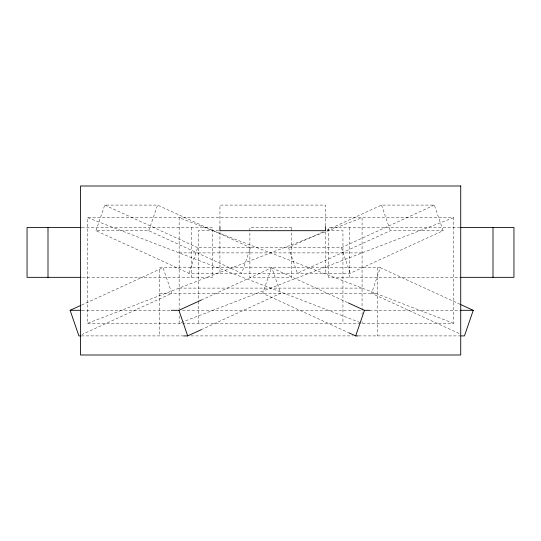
<?xml version="1.0" encoding="UTF-8"?>
<svg xmlns="http://www.w3.org/2000/svg" width="541" height="541" viewBox="0 0 541 541"><rect width="100%" height="100%" fill="white"/><g stroke="black" fill="none" stroke-linecap="round" stroke-linejoin="round"><path stroke-width="0.41" stroke-dasharray="2.71 2.03" d="M95.967 230.689L104.765 205.093L157.573 205.093L250.497 247.683L241.705 273.279L148.775 230.689L95.967 230.689L188.89 273.279L350.203 273.279L443.126 230.689L434.328 205.093L381.52 205.093L326.994 230.087M148.775 230.689L157.573 205.093M188.89 273.279L197.688 247.683L341.405 247.683L434.328 205.093M460.188 304.326L380.323 267.721L371.525 293.317L459.843 333.79M81.63 305.029L163.03 267.721L171.828 293.317L81.975 334.5M323.153 231.846L288.596 247.683L297.394 273.279L390.318 230.689L443.126 230.689M201.171 300.106L271.825 267.721L280.623 293.317L202.287 329.219M87.676 323.308L453.547 323.308L453.547 217.692L87.676 217.692L87.676 323.308L362.078 217.692L362.078 314.091M453.547 217.692L179.145 323.308L179.145 314.017M81.772 227.511L212.64 227.511L212.64 277.337L81.772 277.337M460.073 227.511L328.36 227.511L328.36 277.337L460.073 277.337M218.76 230.689L198.276 230.689L198.276 300.573M326.899 230.689L342.947 230.689L342.947 323.308M179.145 252.897L362.078 252.897M380.323 267.721L159.69 267.721L159.69 335.907M179.145 288.103L362.078 288.103M159.69 293.317L377.273 293.317M81.914 310.311L170.652 310.311M182.459 310.311L360.407 310.311M369.517 310.311L459.755 310.311M81.434 335.907L182.635 335.907M190.892 335.907L352.813 335.907M358.717 335.907L460.235 335.907M453.547 323.308L179.145 217.692L179.145 309.06M87.676 217.692L360.502 322.7M347.559 302.568L271.535 267.721L262.737 293.317L347.978 332.384M104.765 205.093L197.688 247.683M381.52 205.093L390.318 230.689M341.405 247.683L350.203 273.279M377.273 267.721L377.273 335.907M362.078 321.618L362.078 323.308M349.31 227.511L349.31 277.337M325.554 225.969L325.554 205.093L219.937 205.093L219.937 225.969M325.554 231.819L325.554 273.279M219.937 231.819L219.937 273.279M198.276 301.418L198.276 323.308M191.69 227.511L191.69 277.337M291.788 227.511L249.888 227.511L249.888 277.337L291.788 277.337L291.788 227.511"/><path stroke-width="0.81" d="M348.749 332.735L355.66 335.907L364.458 310.311L369.517 310.311M460.959 304.678L473.247 310.311L464.448 335.907L461.074 335.907M80.595 335.907L78.905 335.907L70.107 310.311L80.859 305.381M171.308 310.311L178.902 310.311L201.171 300.106M183.48 335.907L187.7 335.907L201.523 329.57M81.089 227.511L27.05 227.511L27.05 277.337L81.089 277.337M460.756 227.511L513.95 227.511L513.95 277.337L460.756 277.337M70.107 310.311L81.076 310.311M460.594 310.311L473.247 310.311M355.66 335.907L358.189 335.907M348.33 302.919L364.458 310.311M178.902 310.311L187.7 335.907M493 227.511L493 277.337M325.554 226.564L325.554 230.689L219.937 230.689L219.937 226.564M48 227.511L48 277.337M460.722 186.003L80.501 186.003L80.501 354.997L460.722 354.997L460.722 186.003"/></g></svg>
